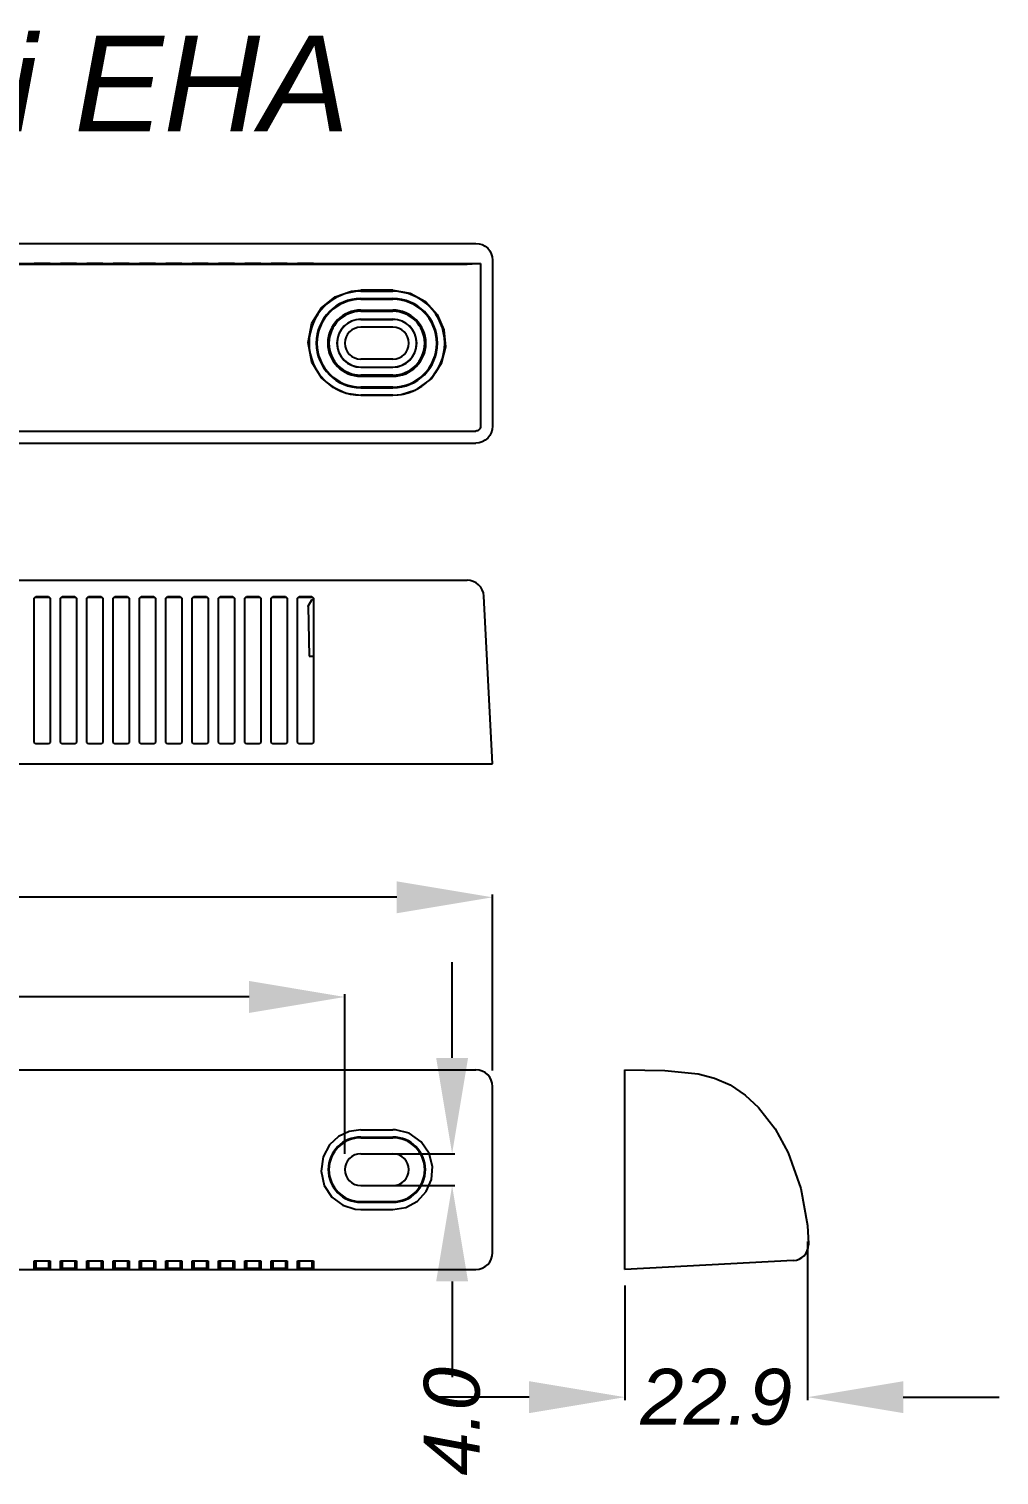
# Model space of a CAD drawing. Extents: x 11 to 255, y 34 to 125.
# Drawn here: x 194 to 254.8, y 34.4 to 125 of the extents above; entities that cross this region are included whole.
import ezdxf

# ---------------------------------------------------------------- set-up
doc = ezdxf.new("R2010")
doc.units = 0
doc.header["$MEASUREMENT"] = 0
doc.header["$PDSIZE"] = -1
doc.layers.get('0').update_dxf_attribs({"linetype": 'CONTINUOUS'})
doc.layers.get('DEFPOINTS').update_dxf_attribs({"linetype": 'CONTINUOUS'})
doc.styles.get("Standard").update_dxf_attribs({"font": 'ARIALI.TTF'})
doc.dimstyles.get("Standard").update_dxf_attribs({"dimtxt": 0.18, "dimasz": 0.18, "dimexe": 0.18, "dimexo": 0.0625, "dimgap": 0.09, "dimtad": 0, "dimtih": 1, "dimtoh": 1, "dimdec": 4, "dimzin": 0, "dimtxsty": 'STANDARD', "dimcen": 0.09, "dimazin": 3, "dimtfac": 1, "dimtdec": 4, "dimtofl": 0, "dimtmove": 0, "dimatfit": 3, "dimtolj": 1, "dimtzin": 0})

# ---------------------------------------------------------------- blocks, each defined once
blk = doc.blocks.new('*D')
at = {"color": 0, "linetype": 'BYBLOCK'}
for p, q in [((12.877, 65.773), (12.877, 71.773)), ((23.087, 59.724), (23.087, 70.756)), ((223.087, 59.724), (223.087, 70.756)), ((29.087, 70.576), (116.058, 70.576)), ((217.087, 70.576), (130.117, 70.576)), ((220.552, 60.523), (220.552, 66.523)), ((32.338, 54.523), (32.338, 64.516)), ((38.338, 64.336), (116.181, 64.336)), ((207.836, 64.336), (129.994, 64.336)), ((213.836, 54.523), (213.836, 64.516)), ((23.138, 59.773), (12.697, 59.773)), ((215.836, 54.523), (220.732, 54.523)), ((28.338, 52.523), (28.338, 42.447)), ((32.338, 52.523), (32.338, 42.447)), ((215.836, 52.523), (220.732, 52.523)), ((242.821, 49.016), (242.821, 39.097)), ((23.136, 47.273), (12.697, 47.273)), ((220.552, 46.523), (220.552, 40.523)), ((231.374, 46.273), (231.374, 39.097)), ((22.338, 42.627), (16.338, 42.627)), ((38.338, 42.627), (44.338, 42.627)), ((12.877, 41.273), (12.877, 35.273)), ((225.374, 39.277), (219.374, 39.277)), ((248.821, 39.277), (254.821, 39.277))]:
    blk.add_line(p, q, dxfattribs=at)
for points in [[(29.087, 71.576), (29.087, 69.576), (23.087, 70.576)], [(217.087, 71.576), (217.087, 69.576), (223.087, 70.576)], [(11.877, 65.773), (13.877, 65.773), (12.877, 59.773)], [(32.338, 64.336), (38.338, 63.336), (38.338, 65.336)], [(213.836, 64.336), (207.836, 63.336), (207.836, 65.336)], [(220.552, 54.523), (219.552, 60.523), (221.552, 60.523)], [(220.552, 52.523), (219.552, 46.523), (221.552, 46.523)], [(11.877, 41.273), (13.877, 41.273), (12.877, 47.273)], [(28.338, 42.627), (22.338, 41.627), (22.338, 43.627)], [(32.338, 42.627), (38.338, 41.627), (38.338, 43.627)], [(231.374, 39.277), (225.374, 38.277), (225.374, 40.277)], [(242.821, 39.277), (248.821, 38.277), (248.821, 40.277)]]:
    blk.add_solid(points, dxfattribs=at)
at = {"layer": 'DEFPOINTS', "color": 0, "linetype": 'BYBLOCK'}
for p in [(223.087, 70.576), (24.138, 59.773), (23.087, 58.724), (223.087, 58.724), (214.836, 54.523), (28.338, 53.523), (32.338, 53.523), (32.338, 53.523), (213.836, 53.523), (214.836, 52.523), (242.821, 50.016), (12.877, 47.273), (24.136, 47.273), (231.374, 47.273)]:
    blk.add_point(p, dxfattribs=at)
at = {"color": 0, "linetype": 'BYBLOCK', "char_height": 3.5, "attachment_point": 5}
for s, insert in [('\\A1;400.0', (123.087, 70.576)), ('\\A1;363.0', (123.087, 64.336)), ('\\A1;8.0', (48.523, 42.627)), ('\\A1;22.9', (237.098, 39.277))]:
    blk.add_mtext(s, dxfattribs=dict(at, insert=insert))
at = {"color": 0, "linetype": 'BYBLOCK', "char_height": 3.5, "attachment_point": 5, "rotation": 90}
for s, insert in [('\\A1;25.0', (12.877, 53.523)), ('\\A1;4.0', (220.552, 37.766))]:
    blk.add_mtext(s, dxfattribs=dict(at, insert=insert))

msp = doc.modelspace()

# ---------------------------------------------------------------- linework, layer by layer
at = {"color": 7, "linetype": 'CONTINUOUS'}
for p, q in [((24.136, 111.521), (222.039, 111.521)), ((23.838, 110.271), (222.336, 110.271)), ((24.689, 110.219), (221.486, 110.219)), ((194.462, 110.265), (194.362, 110.265)), ((194.362, 110.265), (194.362, 110.22)), ((194.362, 110.22), (194.462, 110.22)), ((195.262, 110.265), (194.462, 110.265)), ((194.462, 110.22), (194.462, 110.265)), ((194.462, 110.22), (195.262, 110.22)), ((195.362, 110.265), (195.262, 110.265)), ((195.262, 110.22), (195.262, 110.265)), ((195.262, 110.22), (195.362, 110.22)), ((195.362, 110.22), (195.362, 110.265)), ((196.112, 110.265), (196.012, 110.265)), ((196.012, 110.265), (196.012, 110.22)), ((196.012, 110.22), (196.112, 110.22)), ((196.912, 110.265), (196.112, 110.265)), ((196.112, 110.22), (196.112, 110.265)), ((196.112, 110.22), (196.912, 110.22)), ((197.012, 110.265), (196.912, 110.265)), ((196.912, 110.22), (196.912, 110.265)), ((196.912, 110.22), (197.012, 110.22)), ((197.012, 110.22), (197.012, 110.265)), ((197.762, 110.265), (197.662, 110.265)), ((197.662, 110.265), (197.662, 110.22)), ((197.662, 110.22), (197.762, 110.22)), ((198.562, 110.265), (197.762, 110.265)), ((197.762, 110.22), (197.762, 110.265)), ((197.762, 110.22), (198.562, 110.22)), ((198.662, 110.265), (198.562, 110.265)), ((198.562, 110.22), (198.562, 110.265)), ((198.562, 110.22), (198.662, 110.22)), ((198.662, 110.22), (198.662, 110.265)), ((199.412, 110.265), (199.312, 110.265)), ((199.312, 110.265), (199.312, 110.22)), ((199.312, 110.22), (199.412, 110.22)), ((200.212, 110.265), (199.412, 110.265)), ((199.412, 110.22), (199.412, 110.265)), ((199.412, 110.22), (200.212, 110.22)), ((200.312, 110.265), (200.212, 110.265)), ((200.212, 110.22), (200.212, 110.265)), ((200.212, 110.22), (200.312, 110.22)), ((200.312, 110.22), (200.312, 110.265)), ((201.062, 110.265), (200.962, 110.265)), ((200.962, 110.265), (200.962, 110.22)), ((200.962, 110.22), (201.062, 110.22)), ((201.862, 110.265), (201.062, 110.265)), ((201.062, 110.22), (201.062, 110.265)), ((201.062, 110.22), (201.862, 110.22)), ((201.962, 110.265), (201.862, 110.265)), ((201.862, 110.22), (201.862, 110.265)), ((201.862, 110.22), (201.962, 110.22)), ((201.962, 110.22), (201.962, 110.265)), ((202.712, 110.265), (202.612, 110.265)), ((202.612, 110.265), (202.612, 110.22)), ((202.612, 110.22), (202.712, 110.22)), ((203.512, 110.265), (202.712, 110.265)), ((202.712, 110.22), (202.712, 110.265)), ((202.712, 110.22), (203.512, 110.22)), ((203.612, 110.265), (203.512, 110.265)), ((203.512, 110.22), (203.512, 110.265)), ((203.512, 110.22), (203.612, 110.22)), ((203.612, 110.22), (203.612, 110.265)), ((204.362, 110.265), (204.262, 110.265)), ((204.262, 110.265), (204.262, 110.22)), ((204.262, 110.22), (204.362, 110.22)), ((205.162, 110.265), (204.362, 110.265)), ((204.362, 110.22), (204.362, 110.265)), ((204.362, 110.22), (205.162, 110.22)), ((205.262, 110.265), (205.162, 110.265)), ((205.162, 110.22), (205.162, 110.265)), ((205.162, 110.22), (205.262, 110.22)), ((205.262, 110.22), (205.262, 110.265)), ((206.012, 110.265), (205.912, 110.265)), ((205.912, 110.265), (205.912, 110.22)), ((205.912, 110.22), (206.012, 110.22)), ((206.812, 110.265), (206.012, 110.265)), ((206.012, 110.22), (206.012, 110.265)), ((206.012, 110.22), (206.812, 110.22)), ((206.912, 110.265), (206.812, 110.265)), ((206.812, 110.22), (206.812, 110.265)), ((206.812, 110.22), (206.912, 110.22)), ((206.912, 110.22), (206.912, 110.265)), ((207.662, 110.265), (207.562, 110.265)), ((207.562, 110.265), (207.562, 110.22)), ((207.562, 110.22), (207.662, 110.22)), ((208.462, 110.265), (207.662, 110.265)), ((207.662, 110.22), (207.662, 110.265)), ((207.662, 110.22), (208.462, 110.22)), ((208.562, 110.265), (208.462, 110.265)), ((208.462, 110.22), (208.462, 110.265)), ((208.462, 110.22), (208.562, 110.22)), ((208.562, 110.22), (208.562, 110.265)), ((209.312, 110.265), (209.212, 110.265)), ((209.212, 110.265), (209.212, 110.22)), ((209.212, 110.22), (209.312, 110.22)), ((210.112, 110.265), (209.312, 110.265)), ((209.312, 110.22), (209.312, 110.265)), ((209.312, 110.22), (210.112, 110.22)), ((210.212, 110.265), (210.112, 110.265)), ((210.112, 110.22), (210.112, 110.265)), ((210.112, 110.22), (210.212, 110.22)), ((210.212, 110.22), (210.212, 110.265)), ((210.962, 110.265), (210.862, 110.265)), ((210.862, 110.265), (210.862, 110.22)), ((210.862, 110.22), (210.962, 110.22)), ((211.762, 110.265), (210.962, 110.265)), ((210.962, 110.22), (210.962, 110.265)), ((210.962, 110.22), (211.762, 110.22)), ((211.862, 110.265), (211.762, 110.265)), ((211.762, 110.22), (211.762, 110.265)), ((211.762, 110.22), (211.862, 110.22)), ((211.862, 110.22), (211.862, 110.265)), ((222.336, 110.271), (222.116, 110.251)), ((222.336, 110.271), (222.336, 100.071)), ((223.087, 110.473), (223.087, 100.071)), ((216.836, 108.59), (214.836, 108.59)), ((214.836, 108.521), (216.836, 108.521)), ((214.836, 108.065), (216.836, 108.065)), ((214.836, 108.021), (216.836, 108.021)), ((214.836, 107.343), (216.836, 107.343)), ((214.836, 107.271), (216.836, 107.271)), ((214.836, 106.771), (216.836, 106.771)), ((214.836, 106.763), (216.836, 106.763)), ((216.836, 106.271), (214.836, 106.271)), ((216.836, 104.271), (214.836, 104.271)), ((214.836, 103.78), (216.836, 103.78)), ((214.836, 103.771), (216.836, 103.771)), ((216.836, 103.271), (214.836, 103.271)), ((214.836, 103.2), (216.836, 103.2)), ((216.836, 102.521), (214.836, 102.521)), ((214.836, 102.478), (216.836, 102.478)), ((216.836, 102.021), (214.836, 102.021)), ((216.836, 102.001), (214.836, 102.001)), ((24.139, 99.771), (222.036, 99.771)), ((24.138, 99.021), (222.037, 99.021)), ((24.689, 90.43), (221.486, 90.43)), ((221.488, 90.43), (221.486, 90.43)), ((194.362, 89.316), (194.462, 89.415)), ((194.362, 89.276), (194.462, 89.376)), ((194.362, 80.278), (194.362, 89.316)), ((194.462, 89.415), (195.262, 89.415)), ((194.462, 89.376), (194.462, 89.415)), ((194.462, 89.376), (195.262, 89.376)), ((195.262, 89.415), (195.362, 89.316)), ((195.262, 89.376), (195.262, 89.415)), ((195.262, 89.376), (195.362, 89.276)), ((195.362, 89.316), (195.362, 80.278)), ((196.012, 89.316), (196.112, 89.415)), ((196.012, 89.276), (196.112, 89.376)), ((196.012, 80.278), (196.012, 89.316)), ((196.112, 89.415), (196.912, 89.415)), ((196.112, 89.376), (196.112, 89.415)), ((196.112, 89.376), (196.912, 89.376)), ((196.912, 89.415), (197.012, 89.316)), ((196.912, 89.376), (196.912, 89.415)), ((196.912, 89.376), (197.012, 89.276)), ((197.012, 89.316), (197.012, 80.278)), ((197.662, 89.316), (197.762, 89.415)), ((197.662, 89.276), (197.762, 89.376)), ((197.662, 80.278), (197.662, 89.316)), ((197.762, 89.415), (198.562, 89.415)), ((197.762, 89.376), (197.762, 89.415)), ((197.762, 89.376), (198.562, 89.376)), ((198.562, 89.415), (198.662, 89.316)), ((198.562, 89.376), (198.562, 89.415)), ((198.562, 89.376), (198.662, 89.276)), ((198.662, 89.316), (198.662, 80.278)), ((199.312, 89.316), (199.412, 89.415)), ((199.312, 89.276), (199.412, 89.376)), ((199.312, 80.278), (199.312, 89.316)), ((199.412, 89.415), (200.212, 89.415)), ((199.412, 89.376), (199.412, 89.415)), ((199.412, 89.376), (200.212, 89.376)), ((200.212, 89.415), (200.312, 89.316)), ((200.212, 89.376), (200.212, 89.415)), ((200.212, 89.376), (200.312, 89.276)), ((200.312, 89.316), (200.312, 80.278)), ((200.962, 89.316), (201.062, 89.415)), ((200.962, 89.276), (201.062, 89.376)), ((200.962, 80.278), (200.962, 89.316)), ((201.062, 89.415), (201.862, 89.415)), ((201.062, 89.376), (201.062, 89.415)), ((201.062, 89.376), (201.862, 89.376)), ((201.862, 89.415), (201.962, 89.316)), ((201.862, 89.376), (201.862, 89.415)), ((201.862, 89.376), (201.962, 89.276)), ((201.962, 89.316), (201.962, 80.278)), ((202.612, 89.316), (202.712, 89.415)), ((202.612, 89.276), (202.712, 89.376)), ((202.612, 80.278), (202.612, 89.316)), ((202.712, 89.415), (203.512, 89.415)), ((202.712, 89.376), (202.712, 89.415)), ((202.712, 89.376), (203.512, 89.376)), ((203.512, 89.415), (203.612, 89.316)), ((203.512, 89.376), (203.512, 89.415)), ((203.512, 89.376), (203.612, 89.276)), ((203.612, 89.316), (203.612, 80.278)), ((204.262, 89.316), (204.362, 89.415)), ((204.262, 89.276), (204.362, 89.376)), ((204.262, 80.278), (204.262, 89.316)), ((204.362, 89.415), (205.162, 89.415)), ((204.362, 89.376), (204.362, 89.415)), ((204.362, 89.376), (205.162, 89.376)), ((205.162, 89.415), (205.262, 89.316)), ((205.162, 89.376), (205.162, 89.415)), ((205.162, 89.376), (205.262, 89.276)), ((205.262, 89.316), (205.262, 80.278)), ((205.912, 89.316), (206.012, 89.415)), ((205.912, 89.276), (206.012, 89.376)), ((205.912, 80.278), (205.912, 89.316)), ((206.012, 89.415), (206.812, 89.415)), ((206.012, 89.376), (206.012, 89.415)), ((206.012, 89.376), (206.812, 89.376)), ((206.812, 89.415), (206.912, 89.316)), ((206.812, 89.376), (206.812, 89.415)), ((206.812, 89.376), (206.912, 89.276)), ((206.912, 89.316), (206.912, 80.278)), ((207.562, 89.316), (207.662, 89.415)), ((207.562, 89.276), (207.662, 89.376)), ((207.562, 80.278), (207.562, 89.316)), ((207.662, 89.415), (208.462, 89.415)), ((207.662, 89.376), (207.662, 89.415)), ((207.662, 89.376), (208.462, 89.376)), ((208.462, 89.415), (208.562, 89.316)), ((208.462, 89.376), (208.462, 89.415)), ((208.462, 89.376), (208.562, 89.276)), ((208.562, 89.316), (208.562, 80.278)), ((209.212, 89.316), (209.312, 89.415)), ((209.212, 89.276), (209.312, 89.376)), ((209.212, 80.278), (209.212, 89.316)), ((209.312, 89.415), (210.112, 89.415)), ((209.312, 89.376), (209.312, 89.415)), ((209.312, 89.376), (210.112, 89.376)), ((210.112, 89.415), (210.212, 89.316)), ((210.112, 89.376), (210.112, 89.415)), ((210.112, 89.376), (210.212, 89.276)), ((210.212, 89.316), (210.212, 80.278)), ((210.862, 89.316), (210.962, 89.415)), ((210.862, 89.276), (210.962, 89.376)), ((210.862, 80.278), (210.862, 89.316)), ((210.962, 89.415), (211.762, 89.415)), ((210.962, 89.376), (210.962, 89.415)), ((210.962, 89.376), (211.762, 89.376)), ((211.532, 88.788), (211.586, 85.68)), ((211.762, 89.415), (211.862, 89.316)), ((211.762, 89.376), (211.762, 89.415)), ((211.762, 89.376), (211.862, 89.276)), ((211.862, 89.316), (211.862, 80.278)), ((223.087, 78.93), (222.537, 89.435)), ((211.586, 85.68), (211.862, 85.68)), ((194.462, 80.178), (194.362, 80.278)), ((195.262, 80.178), (194.462, 80.178)), ((195.362, 80.278), (195.262, 80.178)), ((196.112, 80.178), (196.012, 80.278)), ((196.912, 80.178), (196.112, 80.178)), ((197.012, 80.278), (196.912, 80.178)), ((197.762, 80.178), (197.662, 80.278)), ((198.562, 80.178), (197.762, 80.178)), ((198.662, 80.278), (198.562, 80.178)), ((199.412, 80.178), (199.312, 80.278)), ((200.212, 80.178), (199.412, 80.178)), ((200.312, 80.278), (200.212, 80.178)), ((201.062, 80.178), (200.962, 80.278)), ((201.862, 80.178), (201.062, 80.178)), ((201.962, 80.278), (201.862, 80.178)), ((202.712, 80.178), (202.612, 80.278)), ((203.512, 80.178), (202.712, 80.178)), ((203.612, 80.278), (203.512, 80.178)), ((204.362, 80.178), (204.262, 80.278)), ((205.162, 80.178), (204.362, 80.178)), ((205.262, 80.278), (205.162, 80.178)), ((206.012, 80.178), (205.912, 80.278)), ((206.812, 80.178), (206.012, 80.178)), ((206.912, 80.278), (206.812, 80.178)), ((207.662, 80.178), (207.562, 80.278)), ((208.462, 80.178), (207.662, 80.178)), ((208.562, 80.278), (208.462, 80.178)), ((209.312, 80.178), (209.212, 80.278)), ((210.112, 80.178), (209.312, 80.178)), ((210.212, 80.278), (210.112, 80.178)), ((210.962, 80.178), (210.862, 80.278)), ((211.762, 80.178), (210.962, 80.178)), ((211.862, 80.278), (211.762, 80.178)), ((24.136, 78.93), (222.039, 78.93)), ((222.039, 78.93), (223.087, 78.93)), ((24.138, 59.773), (222.037, 59.773)), ((231.374, 59.773), (233.874, 59.729)), ((231.374, 58.724), (231.374, 59.773)), ((223.087, 48.321), (223.087, 58.724)), ((231.374, 48.321), (231.374, 58.724)), ((214.836, 56.023), (216.836, 56.023)), ((214.836, 55.566), (216.836, 55.566)), ((214.836, 55.523), (216.836, 55.523)), ((214.836, 54.523), (216.836, 54.523)), ((214.836, 52.523), (216.836, 52.523)), ((214.836, 51.523), (216.836, 51.523)), ((214.836, 51.479), (216.836, 51.479)), ((214.836, 51.023), (216.836, 51.023)), ((231.374, 47.273), (231.374, 48.321)), ((242.874, 48.876), (242.874, 48.825)), ((24.136, 47.273), (222.039, 47.273)), ((194.362, 47.817), (194.462, 47.822)), ((194.362, 47.344), (194.362, 47.817)), ((194.462, 47.338), (194.362, 47.344)), ((194.462, 47.822), (195.262, 47.822)), ((194.462, 47.822), (194.462, 47.338)), ((195.262, 47.338), (194.462, 47.338)), ((195.262, 47.822), (195.362, 47.817)), ((195.262, 47.822), (195.262, 47.338)), ((195.362, 47.344), (195.262, 47.338)), ((195.362, 47.817), (195.362, 47.344)), ((196.012, 47.817), (196.112, 47.822)), ((196.012, 47.344), (196.012, 47.817)), ((196.112, 47.338), (196.012, 47.344)), ((196.112, 47.822), (196.912, 47.822)), ((196.112, 47.822), (196.112, 47.338)), ((196.912, 47.338), (196.112, 47.338)), ((196.912, 47.822), (197.012, 47.817)), ((196.912, 47.822), (196.912, 47.338)), ((197.012, 47.344), (196.912, 47.338)), ((197.012, 47.817), (197.012, 47.344)), ((197.662, 47.817), (197.762, 47.822)), ((197.662, 47.344), (197.662, 47.817)), ((197.762, 47.338), (197.662, 47.344)), ((197.762, 47.822), (198.562, 47.822)), ((197.762, 47.822), (197.762, 47.338)), ((198.562, 47.338), (197.762, 47.338)), ((198.562, 47.822), (198.662, 47.817)), ((198.562, 47.822), (198.562, 47.338)), ((198.662, 47.344), (198.562, 47.338)), ((198.662, 47.817), (198.662, 47.344)), ((199.312, 47.817), (199.412, 47.822)), ((199.312, 47.344), (199.312, 47.817)), ((199.412, 47.338), (199.312, 47.344)), ((199.412, 47.822), (200.212, 47.822)), ((199.412, 47.822), (199.412, 47.338)), ((200.212, 47.338), (199.412, 47.338)), ((200.212, 47.822), (200.312, 47.817)), ((200.212, 47.822), (200.212, 47.338)), ((200.312, 47.344), (200.212, 47.338)), ((200.312, 47.817), (200.312, 47.344)), ((200.962, 47.817), (201.062, 47.822)), ((200.962, 47.344), (200.962, 47.817)), ((201.062, 47.338), (200.962, 47.344)), ((201.062, 47.822), (201.862, 47.822)), ((201.062, 47.822), (201.062, 47.338)), ((201.862, 47.338), (201.062, 47.338)), ((201.862, 47.822), (201.962, 47.817)), ((201.862, 47.822), (201.862, 47.338)), ((201.962, 47.344), (201.862, 47.338)), ((201.962, 47.817), (201.962, 47.344)), ((202.612, 47.817), (202.712, 47.822)), ((202.612, 47.344), (202.612, 47.817)), ((202.712, 47.338), (202.612, 47.344)), ((202.712, 47.822), (203.512, 47.822)), ((202.712, 47.822), (202.712, 47.338)), ((203.512, 47.338), (202.712, 47.338)), ((203.512, 47.822), (203.612, 47.817)), ((203.512, 47.822), (203.512, 47.338)), ((203.612, 47.344), (203.512, 47.338)), ((203.612, 47.817), (203.612, 47.344)), ((204.262, 47.817), (204.362, 47.822)), ((204.262, 47.344), (204.262, 47.817)), ((204.362, 47.338), (204.262, 47.344)), ((204.362, 47.822), (205.162, 47.822)), ((204.362, 47.822), (204.362, 47.338)), ((205.162, 47.338), (204.362, 47.338)), ((205.162, 47.822), (205.262, 47.817)), ((205.162, 47.822), (205.162, 47.338)), ((205.262, 47.344), (205.162, 47.338)), ((205.262, 47.817), (205.262, 47.344)), ((205.912, 47.817), (206.012, 47.822)), ((205.912, 47.344), (205.912, 47.817)), ((206.012, 47.338), (205.912, 47.344)), ((206.012, 47.822), (206.812, 47.822)), ((206.012, 47.822), (206.012, 47.338)), ((206.812, 47.338), (206.012, 47.338)), ((206.812, 47.822), (206.912, 47.817)), ((206.812, 47.822), (206.812, 47.338)), ((206.912, 47.344), (206.812, 47.338)), ((206.912, 47.817), (206.912, 47.344)), ((207.562, 47.817), (207.662, 47.822)), ((207.562, 47.344), (207.562, 47.817)), ((207.662, 47.338), (207.562, 47.344)), ((207.662, 47.822), (208.462, 47.822)), ((207.662, 47.822), (207.662, 47.338)), ((208.462, 47.338), (207.662, 47.338)), ((208.462, 47.822), (208.562, 47.817)), ((208.462, 47.822), (208.462, 47.338)), ((208.562, 47.344), (208.462, 47.338)), ((208.562, 47.817), (208.562, 47.344)), ((209.212, 47.817), (209.312, 47.822)), ((209.212, 47.344), (209.212, 47.817)), ((209.312, 47.338), (209.212, 47.344)), ((209.312, 47.822), (210.112, 47.822)), ((209.312, 47.822), (209.312, 47.338)), ((210.112, 47.338), (209.312, 47.338)), ((210.112, 47.822), (210.212, 47.817)), ((210.112, 47.822), (210.112, 47.338)), ((210.212, 47.344), (210.112, 47.338)), ((210.212, 47.817), (210.212, 47.344)), ((210.862, 47.817), (210.962, 47.822)), ((210.862, 47.344), (210.862, 47.817)), ((210.962, 47.338), (210.862, 47.344)), ((210.962, 47.822), (211.762, 47.822)), ((210.962, 47.822), (210.962, 47.338)), ((211.762, 47.338), (210.962, 47.338)), ((211.762, 47.822), (211.862, 47.817)), ((211.762, 47.822), (211.762, 47.338)), ((211.862, 47.344), (211.762, 47.338)), ((211.862, 47.817), (211.862, 47.344)), ((241.927, 47.826), (231.374, 47.273))]:
    msp.add_line(p, q, dxfattribs=at)
at = {"color": 7, "linetype": 'CONTINUOUS', "flags": 128}
for points in [[(222.039, 111.521), (222.244, 111.501), (222.44, 111.442), (222.622, 111.345), (222.78, 111.214), (222.911, 111.056), (223.008, 110.874), (223.067, 110.677), (223.087, 110.473)], [(222.116, 110.251), (222.07, 110.246), (222.02, 110.242), (221.967, 110.239), (221.911, 110.235), (221.853, 110.232), (221.795, 110.228), (221.737, 110.226), (221.68, 110.224), (221.626, 110.222), (221.575, 110.22), (221.528, 110.22), (221.486, 110.219)], [(214.836, 102.001), (213.914, 102.132), (213.102, 102.49), (212.363, 103.109), (211.759, 104.093), (211.532, 105.324), (211.769, 106.52), (212.371, 107.489), (213.229, 108.173), (214.258, 108.539), (214.836, 108.59)], [(216.836, 108.59), (217.923, 108.407), (218.887, 107.878), (219.617, 107.074), (220.04, 106.101), (220.132, 105.052), (219.875, 104), (219.238, 103.031), (218.214, 102.3), (217.35, 102.041), (216.836, 102.001)], [(222.336, 100.071), (222.331, 100.013), (222.314, 99.956), (222.286, 99.905), (222.249, 99.859), (222.203, 99.822), (222.151, 99.794), (222.095, 99.777), (222.036, 99.771)], [(223.087, 100.071), (223.067, 99.866), (223.007, 99.669), (222.91, 99.488), (222.78, 99.329), (222.621, 99.198), (222.439, 99.101), (222.242, 99.041), (222.037, 99.021)], [(222.537, 89.435), (222.508, 89.632), (222.442, 89.819), (222.342, 89.991), (222.211, 90.142), (222.054, 90.264), (221.877, 90.355), (221.686, 90.411), (221.488, 90.43)], [(211.542, 88.788), (211.532, 88.811), (211.769, 89.201), (211.891, 89.247)], [(223.087, 58.724), (223.067, 58.928), (223.007, 59.125), (222.91, 59.307), (222.78, 59.466), (222.621, 59.596), (222.439, 59.693), (222.242, 59.753), (222.037, 59.773)], [(233.874, 59.729), (233.874, 59.729), (235.969, 59.532), (236.998, 59.259), (237.97, 58.829), (238.915, 58.192), (239.75, 57.415), (240.788, 56.073), (241.602, 54.582), (242.404, 52.35), (242.821, 50.016), (242.874, 48.876)], [(214.836, 56.023), (214.093, 55.91), (213.437, 55.594), (212.879, 55.078), (212.47, 54.329), (212.338, 53.424), (212.541, 52.533), (213.022, 51.803), (213.696, 51.298), (214.488, 51.047), (214.836, 51.023)], [(216.836, 51.023), (217.653, 51.16), (218.377, 51.554), (218.93, 52.156), (219.257, 52.898), (219.329, 53.712), (219.123, 54.534), (218.62, 55.274), (217.859, 55.804), (217.014, 56.016), (216.836, 56.023)], [(222.039, 47.273), (222.244, 47.293), (222.44, 47.353), (222.622, 47.45), (222.78, 47.58), (222.911, 47.739), (223.008, 47.92), (223.067, 48.117), (223.087, 48.321)]]:
    msp.add_lwpolyline(points, dxfattribs=at)
at = {"color": 7, "linetype": 'CONTINUOUS'}
for centre, radius, start, end in [((214.836, 105.271), 3.25, 90, 270), ((214.836, 105.271), 2.794, 90, 270), ((214.836, 105.271), 2.75, 90, 270), ((216.836, 105.271), 3.25, 270, 90), ((216.836, 105.271), 2.794, 270, 90), ((216.836, 105.271), 2.75, 270, 90), ((214.836, 105.271), 2.072, 90, 270), ((214.836, 105.271), 2, 90, 270), ((216.836, 105.271), 2.072, 270, 90), ((216.836, 105.271), 2, 270, 90), ((214.836, 105.271), 1.5, 90, 270), ((214.836, 105.271), 1.491, 90, 270), ((214.836, 105.271), 1, 90, 270), ((216.836, 105.271), 1.5, 270, 90), ((216.836, 105.271), 1.491, 270, 90), ((216.836, 105.271), 1, 270, 90), ((214.836, 53.523), 2.044, 90, 270), ((214.836, 53.523), 2, 90, 270), ((216.836, 53.523), 2.044, 270, 90), ((216.836, 53.523), 2, 270, 90), ((214.836, 53.523), 1, 90, 270), ((216.836, 53.523), 1, 270, 90), ((241.874, 48.825), 1, 273, 360)]:
    msp.add_arc(centre, radius, start, end, dxfattribs=at)

# ---------------------------------------------------------------- texts
at = {"linetype": 'CONTINUOUS'}
msp.add_text('Okap standardowy do nawiewników EMM i EHA', height=6, dxfattribs=at).set_placement((35.247, 118.529))

# ---------------------------------------------------------------- dimensions: what is measured, and where the dimension line sits
dim = msp.add_linear_dim(base=(12.877, 47.273), p1=(24.138, 59.773), p2=(24.136, 47.273), angle=90, dimstyle='STANDARD', override={"dimtxt": 3.5, "dimasz": 6, "dimexo": 1, "dimgap": 1, "dimtih": 0, "dimtoh": 0, "dimdec": 1, "dimlfac": 2, "dimdle": 1, "dimtdec": 1}, dxfattribs=at)
dim.commit()
dim.dimension.update_dxf_attribs({"geometry": '*D', "text_midpoint": (12.877, 53.523)})
for base, p1, p2, middle in [((223.087, 70.576), (23.087, 58.724), (223.087, 58.724), (123.087, 70.576)), ((242.821, 39.277), (231.374, 47.273), (242.821, 50.016), (237.098, 39.277)), ((213.836, 64.336), (32.338, 53.523), (213.836, 53.523), (123.087, 64.336)), ((32.338, 42.627), (28.338, 53.523), (32.338, 53.523), (48.523, 42.627))]:
    dim = msp.add_linear_dim(base=base, p1=p1, p2=p2, dimstyle='STANDARD', override={"dimtxt": 3.5, "dimasz": 6, "dimexo": 1, "dimgap": 1, "dimtih": 0, "dimtoh": 0, "dimdec": 1, "dimlfac": 2, "dimdle": 1, "dimtdec": 1}, dxfattribs=at)
    dim.commit()
    dim.dimension.update_dxf_attribs({"geometry": '*D', "text_midpoint": middle})
dim = msp.add_linear_dim(base=(220.552, 52.523), p1=(214.836, 54.523), p2=(214.836, 52.523), angle=90, dimstyle='STANDARD', override={"dimtxt": 3.5, "dimasz": 6, "dimexo": 1, "dimgap": 1, "dimtih": 0, "dimtoh": 0, "dimdec": 1, "dimlfac": 2, "dimdle": 1, "dimtdec": 1}, dxfattribs=at)
dim.commit()
dim.dimension.update_dxf_attribs({"geometry": '*D', "text_midpoint": (220.552, 37.766), "text_rotation": 90})

doc.saveas('drawing.dxf')
